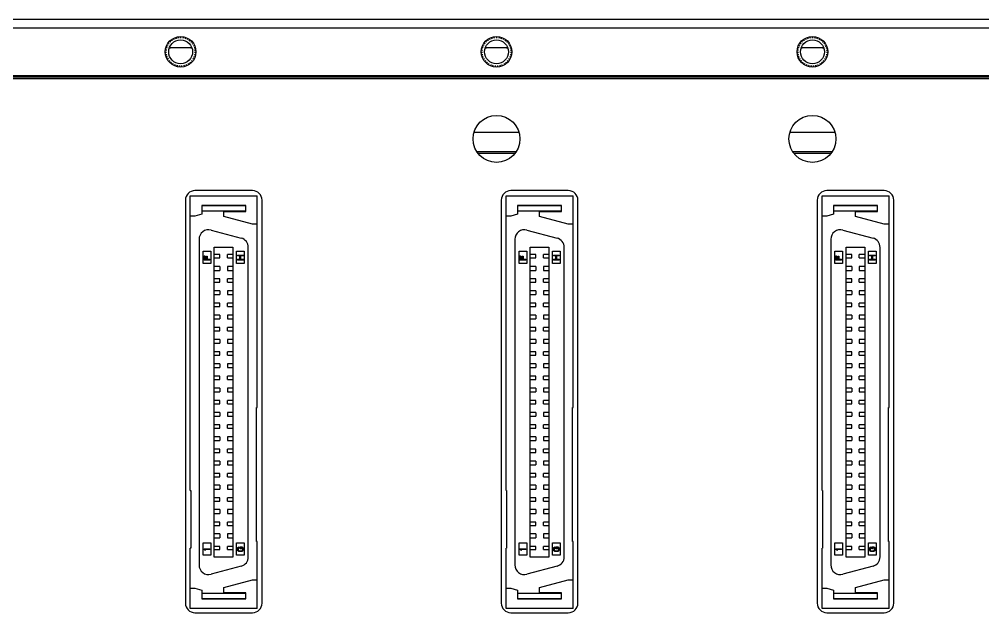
# Model space of a CAD drawing. Header units: inches. Extents: x 3 to 406, y 5 to 135.
# Drawn here: x 104 to 204.7, y 72.7 to 134.7 of the extents above; entities that cross this region are included whole.
import ezdxf

# ---------------------------------------------------------------- set-up
doc = ezdxf.new("R2010")
doc.units = ezdxf.units.IN
doc.header["$LTSCALE"] = 1.21
doc.header["$MEASUREMENT"] = 0
doc.linetypes.add('HIDDEN', pattern=[0.2, 0.1, -0.1])
for name, color, linetype in [('BSE72C_PCB_ADXF_CONTINUOUS_LINE', 7, 'CONTINUOUS'), ('BSEJ72C_4_001_DXF_HIDDEN_LINE', 7, 'CONTINUOUS'), ('BSEJ72C_4_00DXF_CONTINUOUS_LINE', 7, 'CONTINUOUS'), ('TE_1734101_5DXF_CONTINUOUS_LINE', 7, 'CONTINUOUS')]:
    doc.layers.add(name, color=color, linetype=linetype)

msp = doc.modelspace()

# ---------------------------------------------------------------- linework, layer by layer
at = {"layer": 'BSE72C_PCB_ADXF_CONTINUOUS_LINE', "color": 7, "linetype": 'Continuous'}
for p, q in [((151.96, 120.68), (155.83, 120.68)), ((184.96, 120.68), (188.83, 120.68))]:
    msp.add_line(p, q, dxfattribs=at)
at = {"layer": 'BSEJ72C_4_001_DXF_HIDDEN_LINE', "color": 8, "linetype": 'HIDDEN'}
for centre in [(120.9, 131.28), (153.9, 131.28), (186.9, 131.28)]:
    msp.add_circle(centre, 1.5, dxfattribs=at)
at = {"layer": 'BSEJ72C_4_00DXF_CONTINUOUS_LINE', "color": 7, "linetype": 'Continuous'}
for p, q in [((5.9, 134.68), (400.9, 134.68)), ((6.1, 133.78), (400.7, 133.78)), ((122.08, 131.68), (119.72, 131.68)), ((155.08, 131.68), (152.72, 131.68)), ((188.08, 131.68), (185.72, 131.68)), ((5.9, 128.68), (400.9, 128.68)), ((5.9, 128.48), (400.9, 128.48)), ((400.7, 128.78), (6.1, 128.78)), ((151.55, 122.88), (156.24, 122.88)), ((184.55, 122.88), (189.24, 122.88)), ((151.82, 120.88), (155.97, 120.88)), ((184.82, 120.88), (188.97, 120.88)), ((128.4, 116.78), (122.4, 116.78)), ((161.4, 116.78), (155.4, 116.78)), ((194.4, 116.78), (188.4, 116.78)), ((121.4, 115.78), (121.4, 73.68)), ((129.4, 73.68), (129.4, 115.78)), ((154.4, 115.78), (154.4, 73.68)), ((162.4, 73.68), (162.4, 115.78)), ((187.4, 115.78), (187.4, 73.68)), ((195.4, 73.68), (195.4, 115.78)), ((122.4, 72.68), (128.4, 72.68)), ((155.4, 72.68), (161.4, 72.68)), ((188.4, 72.68), (194.4, 72.68))]:
    msp.add_line(p, q, dxfattribs=at)
for centre, radius in [((120.9, 131.28), 1.6), ((153.9, 131.28), 1.6), ((186.9, 131.28), 1.6), ((120.9, 131.28), 1.25), ((153.9, 131.28), 1.25), ((186.9, 131.28), 1.25), ((153.9, 122.18), 2.45), ((186.9, 122.18), 2.45)]:
    msp.add_circle(centre, radius, dxfattribs=at)
for centre, radius, start, end in [((119.89, 130.06), 1.62, 90.0022, 96.4011), ((121.9, 130.06), 1.62, 83.5989, 89.9978), ((152.89, 130.06), 1.62, 90.0022, 96.4011), ((154.9, 130.06), 1.62, 83.5989, 89.9978), ((185.89, 130.06), 1.62, 90.0022, 96.4011), ((187.9, 130.06), 1.62, 83.5989, 89.9978), ((122.4, 115.78), 1, 90, 180), ((128.4, 115.78), 1, 0, 90), ((155.4, 115.78), 1, 90, 180), ((161.4, 115.78), 1, 0, 90), ((188.4, 115.78), 1, 90, 180), ((194.4, 115.78), 1, 0, 90), ((122.4, 73.68), 1, 180, 270), ((128.4, 73.68), 1, 270, 0), ((155.4, 73.68), 1, 180, 270), ((161.4, 73.68), 1, 270, 0), ((188.4, 73.68), 1, 180, 270), ((194.4, 73.68), 1, 270, 0)]:
    msp.add_arc(centre, radius, start, end, dxfattribs=at)
at = {"layer": 'TE_1734101_5DXF_CONTINUOUS_LINE', "color": 7, "linetype": 'Continuous'}
for p, q in [((121.9, 85.44), (121.9, 116.23)), ((121.9, 116.23), (128.9, 116.23)), ((128.9, 94.13), (128.9, 116.23)), ((154.9, 85.44), (154.9, 116.23)), ((154.9, 116.23), (161.9, 116.23)), ((161.9, 94.13), (161.9, 116.23)), ((187.9, 85.44), (187.9, 116.23)), ((187.9, 116.23), (194.9, 116.23)), ((194.9, 94.13), (194.9, 116.23)), ((123.1, 115.23), (123.1, 114.31)), ((127.7, 115.23), (123.1, 115.23)), ((127.7, 115.2), (123.1, 115.2)), ((127.7, 114.58), (127.7, 115.23)), ((156.1, 115.23), (156.1, 114.31)), ((160.7, 115.23), (156.1, 115.23)), ((160.7, 115.2), (156.1, 115.2)), ((160.7, 114.58), (160.7, 115.23)), ((189.1, 115.23), (189.1, 114.31)), ((193.7, 115.23), (189.1, 115.23)), ((193.7, 115.2), (189.1, 115.2)), ((193.7, 114.58), (193.7, 115.23)), ((122.4, 114.12), (121.9, 114.12)), ((123.1, 114.31), (122.4, 114.12)), ((127.7, 114.62), (123.1, 114.62)), ((125.4, 114.06), (125.4, 114.58)), ((125.4, 114.58), (127.7, 114.58)), ((128.4, 113.26), (125.4, 114.06)), ((155.4, 114.12), (154.9, 114.12)), ((156.1, 114.31), (155.4, 114.12)), ((160.7, 114.62), (156.1, 114.62)), ((158.4, 114.06), (158.4, 114.58)), ((158.4, 114.58), (160.7, 114.58)), ((161.4, 113.26), (158.4, 114.06)), ((188.4, 114.12), (187.9, 114.12)), ((189.1, 114.31), (188.4, 114.12)), ((193.7, 114.62), (189.1, 114.62)), ((191.4, 114.06), (191.4, 114.58)), ((191.4, 114.58), (193.7, 114.58)), ((194.4, 113.26), (191.4, 114.06)), ((128.9, 113.26), (128.4, 113.26)), ((161.9, 113.26), (161.4, 113.26)), ((194.9, 113.26), (194.4, 113.26)), ((124.08, 112.66), (127.23, 111.81)), ((157.08, 112.66), (160.23, 111.81)), ((190.08, 112.66), (193.23, 111.81)), ((122.82, 111.69), (122.82, 77.67)), ((124.42, 78.49), (124.42, 110.87)), ((124.42, 110.87), (126.37, 110.87)), ((126.37, 110.87), (126.37, 78.49)), ((127.97, 78.51), (127.97, 110.85)), ((155.82, 111.69), (155.82, 77.67)), ((157.42, 78.49), (157.42, 110.87)), ((157.42, 110.87), (159.37, 110.87)), ((159.37, 110.87), (159.37, 78.49)), ((160.97, 78.51), (160.97, 110.85)), ((188.82, 111.69), (188.82, 77.67)), ((190.42, 78.49), (190.42, 110.87)), ((190.42, 110.87), (192.37, 110.87)), ((192.37, 110.87), (192.37, 78.49)), ((193.97, 78.51), (193.97, 110.85)), ((123.25, 109.18), (123.25, 110.45)), ((123.25, 110.45), (124.05, 110.45)), ((123.35, 109.53), (123.35, 109.98)), ((123.35, 109.98), (123.42, 109.98)), ((123.42, 109.98), (123.42, 109.6)), ((123.59, 109.6), (123.59, 109.93)), ((123.59, 109.93), (123.67, 109.93)), ((123.67, 109.93), (123.67, 109.6)), ((124.05, 110.45), (124.05, 109.18)), ((125.01, 110.09), (124.42, 110.09)), ((124.42, 109.75), (125.01, 109.75)), ((125.01, 109.75), (125.01, 110.09)), ((125.79, 109.75), (125.79, 110.09)), ((126.37, 110.09), (125.79, 110.09)), ((125.79, 109.75), (126.37, 109.75)), ((126.75, 109.18), (126.75, 110.45)), ((126.75, 110.45), (127.55, 110.45)), ((126.85, 109.95), (126.85, 110.03)), ((126.85, 110.03), (127.45, 110.03)), ((127.09, 109.95), (126.85, 109.95)), ((127.09, 109.6), (127.09, 109.95)), ((127.17, 109.95), (127.17, 109.6)), ((127.45, 109.95), (127.17, 109.95)), ((127.45, 110.03), (127.45, 109.95)), ((127.55, 110.45), (127.55, 109.18)), ((156.25, 109.18), (156.25, 110.45)), ((156.25, 110.45), (157.05, 110.45)), ((156.35, 109.53), (156.35, 109.98)), ((156.35, 109.98), (156.42, 109.98)), ((156.42, 109.98), (156.42, 109.6)), ((156.59, 109.6), (156.59, 109.93)), ((156.59, 109.93), (156.67, 109.93)), ((156.67, 109.93), (156.67, 109.6)), ((157.05, 110.45), (157.05, 109.18)), ((158.01, 110.09), (157.42, 110.09)), ((157.42, 109.75), (158.01, 109.75)), ((158.01, 109.75), (158.01, 110.09)), ((158.79, 109.75), (158.79, 110.09)), ((159.37, 110.09), (158.79, 110.09)), ((158.79, 109.75), (159.37, 109.75)), ((159.75, 109.18), (159.75, 110.45)), ((159.75, 110.45), (160.55, 110.45)), ((159.85, 109.95), (159.85, 110.03)), ((159.85, 110.03), (160.45, 110.03)), ((160.09, 109.95), (159.85, 109.95)), ((160.09, 109.6), (160.09, 109.95)), ((160.17, 109.95), (160.17, 109.6)), ((160.45, 109.95), (160.17, 109.95)), ((160.45, 110.03), (160.45, 109.95)), ((160.55, 110.45), (160.55, 109.18)), ((189.25, 109.18), (189.25, 110.45)), ((189.25, 110.45), (190.05, 110.45)), ((189.35, 109.53), (189.35, 109.98)), ((189.35, 109.98), (189.42, 109.98)), ((189.42, 109.98), (189.42, 109.6)), ((189.59, 109.6), (189.59, 109.93)), ((189.59, 109.93), (189.67, 109.93)), ((189.67, 109.93), (189.67, 109.6)), ((190.05, 110.45), (190.05, 109.18)), ((191.01, 110.09), (190.42, 110.09)), ((190.42, 109.75), (191.01, 109.75)), ((191.01, 109.75), (191.01, 110.09)), ((191.79, 109.75), (191.79, 110.09)), ((192.37, 110.09), (191.79, 110.09)), ((191.79, 109.75), (192.37, 109.75)), ((192.75, 109.18), (192.75, 110.45)), ((192.75, 110.45), (193.55, 110.45)), ((192.85, 109.95), (192.85, 110.03)), ((192.85, 110.03), (193.45, 110.03)), ((193.09, 109.95), (192.85, 109.95)), ((193.09, 109.6), (193.09, 109.95)), ((193.17, 109.95), (193.17, 109.6)), ((193.45, 109.95), (193.17, 109.95)), ((193.45, 110.03), (193.45, 109.95)), ((193.55, 110.45), (193.55, 109.18)), ((124.05, 109.18), (123.25, 109.18)), ((123.95, 109.53), (123.35, 109.53)), ((123.42, 109.6), (123.59, 109.6)), ((123.67, 109.6), (123.95, 109.6)), ((123.95, 109.6), (123.95, 109.53)), ((125.01, 108.85), (124.42, 108.85)), ((125.01, 108.85), (125.01, 108.45)), ((125.79, 108.85), (125.79, 108.45)), ((126.37, 108.85), (125.79, 108.85)), ((127.55, 109.18), (126.75, 109.18)), ((126.85, 109.53), (126.85, 109.6)), ((126.85, 109.6), (127.09, 109.6)), ((127.45, 109.53), (126.85, 109.53)), ((127.17, 109.6), (127.45, 109.6)), ((127.45, 109.6), (127.45, 109.53)), ((157.05, 109.18), (156.25, 109.18)), ((156.95, 109.53), (156.35, 109.53)), ((156.42, 109.6), (156.59, 109.6)), ((156.67, 109.6), (156.95, 109.6)), ((156.95, 109.6), (156.95, 109.53)), ((158.01, 108.85), (157.42, 108.85)), ((158.01, 108.85), (158.01, 108.45)), ((158.79, 108.85), (158.79, 108.45)), ((159.37, 108.85), (158.79, 108.85)), ((160.55, 109.18), (159.75, 109.18)), ((159.85, 109.53), (159.85, 109.6)), ((159.85, 109.6), (160.09, 109.6)), ((160.45, 109.53), (159.85, 109.53)), ((160.17, 109.6), (160.45, 109.6)), ((160.45, 109.6), (160.45, 109.53)), ((190.05, 109.18), (189.25, 109.18)), ((189.95, 109.53), (189.35, 109.53)), ((189.42, 109.6), (189.59, 109.6)), ((189.67, 109.6), (189.95, 109.6)), ((189.95, 109.6), (189.95, 109.53)), ((191.01, 108.85), (190.42, 108.85)), ((191.01, 108.85), (191.01, 108.45)), ((191.79, 108.85), (191.79, 108.45)), ((192.37, 108.85), (191.79, 108.85)), ((193.55, 109.18), (192.75, 109.18)), ((192.85, 109.53), (192.85, 109.6)), ((192.85, 109.6), (193.09, 109.6)), ((193.45, 109.53), (192.85, 109.53)), ((193.17, 109.6), (193.45, 109.6)), ((193.45, 109.6), (193.45, 109.53)), ((124.42, 108.45), (125.01, 108.45)), ((125.79, 108.45), (126.37, 108.45)), ((157.42, 108.45), (158.01, 108.45)), ((158.79, 108.45), (159.37, 108.45)), ((190.42, 108.45), (191.01, 108.45)), ((191.79, 108.45), (192.37, 108.45)), ((125.01, 107.55), (124.42, 107.55)), ((124.42, 107.21), (125.01, 107.21)), ((125.01, 107.21), (125.01, 107.55)), ((125.79, 107.21), (125.79, 107.55)), ((126.37, 107.55), (125.79, 107.55)), ((125.79, 107.21), (126.37, 107.21)), ((158.01, 107.55), (157.42, 107.55)), ((157.42, 107.21), (158.01, 107.21)), ((158.01, 107.21), (158.01, 107.55)), ((158.79, 107.21), (158.79, 107.55)), ((159.37, 107.55), (158.79, 107.55)), ((158.79, 107.21), (159.37, 107.21)), ((191.01, 107.55), (190.42, 107.55)), ((190.42, 107.21), (191.01, 107.21)), ((191.01, 107.21), (191.01, 107.55)), ((191.79, 107.21), (191.79, 107.55)), ((192.37, 107.55), (191.79, 107.55)), ((191.79, 107.21), (192.37, 107.21)), ((125.01, 106.31), (124.42, 106.31)), ((124.42, 105.91), (125.01, 105.91)), ((125.01, 106.31), (125.01, 105.91)), ((125.79, 106.31), (125.79, 105.91)), ((126.37, 106.31), (125.79, 106.31)), ((125.79, 105.91), (126.37, 105.91)), ((158.01, 106.31), (157.42, 106.31)), ((157.42, 105.91), (158.01, 105.91)), ((158.01, 106.31), (158.01, 105.91)), ((158.79, 106.31), (158.79, 105.91)), ((159.37, 106.31), (158.79, 106.31)), ((158.79, 105.91), (159.37, 105.91)), ((191.01, 106.31), (190.42, 106.31)), ((190.42, 105.91), (191.01, 105.91)), ((191.01, 106.31), (191.01, 105.91)), ((191.79, 106.31), (191.79, 105.91)), ((192.37, 106.31), (191.79, 106.31)), ((191.79, 105.91), (192.37, 105.91)), ((125.01, 105.01), (124.42, 105.01)), ((125.01, 104.67), (125.01, 105.01)), ((125.79, 104.67), (125.79, 105.01)), ((126.37, 105.01), (125.79, 105.01)), ((158.01, 105.01), (157.42, 105.01)), ((158.01, 104.67), (158.01, 105.01)), ((158.79, 104.67), (158.79, 105.01)), ((159.37, 105.01), (158.79, 105.01)), ((191.01, 105.01), (190.42, 105.01)), ((191.01, 104.67), (191.01, 105.01)), ((191.79, 104.67), (191.79, 105.01)), ((192.37, 105.01), (191.79, 105.01)), ((124.42, 104.67), (125.01, 104.67)), ((125.01, 103.77), (124.42, 103.77)), ((125.01, 103.77), (125.01, 103.37)), ((125.79, 104.67), (126.37, 104.67)), ((125.79, 103.77), (125.79, 103.37)), ((126.37, 103.77), (125.79, 103.77)), ((157.42, 104.67), (158.01, 104.67)), ((158.01, 103.77), (157.42, 103.77)), ((158.01, 103.77), (158.01, 103.37)), ((158.79, 104.67), (159.37, 104.67)), ((158.79, 103.77), (158.79, 103.37)), ((159.37, 103.77), (158.79, 103.77)), ((190.42, 104.67), (191.01, 104.67)), ((191.01, 103.77), (190.42, 103.77)), ((191.01, 103.77), (191.01, 103.37)), ((191.79, 104.67), (192.37, 104.67)), ((191.79, 103.77), (191.79, 103.37)), ((192.37, 103.77), (191.79, 103.77)), ((124.42, 103.37), (125.01, 103.37)), ((125.79, 103.37), (126.37, 103.37)), ((157.42, 103.37), (158.01, 103.37)), ((158.79, 103.37), (159.37, 103.37)), ((190.42, 103.37), (191.01, 103.37)), ((191.79, 103.37), (192.37, 103.37)), ((125.01, 102.47), (124.42, 102.47)), ((124.42, 102.13), (125.01, 102.13)), ((125.01, 102.13), (125.01, 102.47)), ((125.79, 102.13), (125.79, 102.47)), ((126.37, 102.47), (125.79, 102.47)), ((125.79, 102.13), (126.37, 102.13)), ((158.01, 102.47), (157.42, 102.47)), ((157.42, 102.13), (158.01, 102.13)), ((158.01, 102.13), (158.01, 102.47)), ((158.79, 102.13), (158.79, 102.47)), ((159.37, 102.47), (158.79, 102.47)), ((158.79, 102.13), (159.37, 102.13)), ((191.01, 102.47), (190.42, 102.47)), ((190.42, 102.13), (191.01, 102.13)), ((191.01, 102.13), (191.01, 102.47)), ((191.79, 102.13), (191.79, 102.47)), ((192.37, 102.47), (191.79, 102.47)), ((191.79, 102.13), (192.37, 102.13)), ((125.01, 101.23), (124.42, 101.23)), ((124.42, 100.83), (125.01, 100.83)), ((125.01, 101.23), (125.01, 100.83)), ((125.79, 101.23), (125.79, 100.83)), ((126.37, 101.23), (125.79, 101.23)), ((125.79, 100.83), (126.37, 100.83)), ((158.01, 101.23), (157.42, 101.23)), ((157.42, 100.83), (158.01, 100.83)), ((158.01, 101.23), (158.01, 100.83)), ((158.79, 101.23), (158.79, 100.83)), ((159.37, 101.23), (158.79, 101.23)), ((158.79, 100.83), (159.37, 100.83)), ((191.01, 101.23), (190.42, 101.23)), ((190.42, 100.83), (191.01, 100.83)), ((191.01, 101.23), (191.01, 100.83)), ((191.79, 101.23), (191.79, 100.83)), ((192.37, 101.23), (191.79, 101.23)), ((191.79, 100.83), (192.37, 100.83)), ((125.01, 99.93), (124.42, 99.93)), ((125.01, 99.59), (125.01, 99.93)), ((125.79, 99.59), (125.79, 99.93)), ((126.37, 99.93), (125.79, 99.93)), ((158.01, 99.93), (157.42, 99.93)), ((158.01, 99.59), (158.01, 99.93)), ((158.79, 99.59), (158.79, 99.93)), ((159.37, 99.93), (158.79, 99.93)), ((191.01, 99.93), (190.42, 99.93)), ((191.01, 99.59), (191.01, 99.93)), ((191.79, 99.59), (191.79, 99.93)), ((192.37, 99.93), (191.79, 99.93)), ((124.42, 99.59), (125.01, 99.59)), ((125.01, 98.69), (124.42, 98.69)), ((125.01, 98.69), (125.01, 98.29)), ((125.79, 99.59), (126.37, 99.59)), ((125.79, 98.69), (125.79, 98.29)), ((126.37, 98.69), (125.79, 98.69)), ((157.42, 99.59), (158.01, 99.59)), ((158.01, 98.69), (157.42, 98.69)), ((158.01, 98.69), (158.01, 98.29)), ((158.79, 99.59), (159.37, 99.59)), ((158.79, 98.69), (158.79, 98.29)), ((159.37, 98.69), (158.79, 98.69)), ((190.42, 99.59), (191.01, 99.59)), ((191.01, 98.69), (190.42, 98.69)), ((191.01, 98.69), (191.01, 98.29)), ((191.79, 99.59), (192.37, 99.59)), ((191.79, 98.69), (191.79, 98.29)), ((192.37, 98.69), (191.79, 98.69)), ((124.42, 98.29), (125.01, 98.29)), ((125.79, 98.29), (126.37, 98.29)), ((157.42, 98.29), (158.01, 98.29)), ((158.79, 98.29), (159.37, 98.29)), ((190.42, 98.29), (191.01, 98.29)), ((191.79, 98.29), (192.37, 98.29)), ((125.01, 97.39), (124.42, 97.39)), ((124.42, 97.05), (125.01, 97.05)), ((125.01, 97.05), (125.01, 97.39)), ((125.79, 97.05), (125.79, 97.39)), ((126.37, 97.39), (125.79, 97.39)), ((125.79, 97.05), (126.37, 97.05)), ((158.01, 97.39), (157.42, 97.39)), ((157.42, 97.05), (158.01, 97.05)), ((158.01, 97.05), (158.01, 97.39)), ((158.79, 97.05), (158.79, 97.39)), ((159.37, 97.39), (158.79, 97.39)), ((158.79, 97.05), (159.37, 97.05)), ((191.01, 97.39), (190.42, 97.39)), ((190.42, 97.05), (191.01, 97.05)), ((191.01, 97.05), (191.01, 97.39)), ((191.79, 97.05), (191.79, 97.39)), ((192.37, 97.39), (191.79, 97.39)), ((191.79, 97.05), (192.37, 97.05)), ((125.01, 96.15), (124.42, 96.15)), ((124.42, 95.75), (125.01, 95.75)), ((125.01, 96.15), (125.01, 95.75)), ((125.79, 96.15), (125.79, 95.75)), ((126.37, 96.15), (125.79, 96.15)), ((125.79, 95.75), (126.37, 95.75)), ((158.01, 96.15), (157.42, 96.15)), ((157.42, 95.75), (158.01, 95.75)), ((158.01, 96.15), (158.01, 95.75)), ((158.79, 96.15), (158.79, 95.75)), ((159.37, 96.15), (158.79, 96.15)), ((158.79, 95.75), (159.37, 95.75)), ((191.01, 96.15), (190.42, 96.15)), ((190.42, 95.75), (191.01, 95.75)), ((191.01, 96.15), (191.01, 95.75)), ((191.79, 96.15), (191.79, 95.75)), ((192.37, 96.15), (191.79, 96.15)), ((191.79, 95.75), (192.37, 95.75)), ((125.01, 94.85), (124.42, 94.85)), ((125.01, 94.51), (125.01, 94.85)), ((125.79, 94.51), (125.79, 94.85)), ((126.37, 94.85), (125.79, 94.85)), ((158.01, 94.85), (157.42, 94.85)), ((158.01, 94.51), (158.01, 94.85)), ((158.79, 94.51), (158.79, 94.85)), ((159.37, 94.85), (158.79, 94.85)), ((191.01, 94.85), (190.42, 94.85)), ((191.01, 94.51), (191.01, 94.85)), ((191.79, 94.51), (191.79, 94.85)), ((192.37, 94.85), (191.79, 94.85)), ((124.42, 94.51), (125.01, 94.51)), ((125.01, 93.61), (124.42, 93.61)), ((125.01, 93.61), (125.01, 93.21)), ((125.79, 94.51), (126.37, 94.51)), ((125.79, 93.61), (125.79, 93.21)), ((126.37, 93.61), (125.79, 93.61)), ((128.84, 80.13), (128.84, 94.13)), ((128.84, 94.13), (128.9, 94.13)), ((157.42, 94.51), (158.01, 94.51)), ((158.01, 93.61), (157.42, 93.61)), ((158.01, 93.61), (158.01, 93.21)), ((158.79, 94.51), (159.37, 94.51)), ((158.79, 93.61), (158.79, 93.21)), ((159.37, 93.61), (158.79, 93.61)), ((161.84, 80.13), (161.84, 94.13)), ((161.84, 94.13), (161.9, 94.13)), ((190.42, 94.51), (191.01, 94.51)), ((191.01, 93.61), (190.42, 93.61)), ((191.01, 93.61), (191.01, 93.21)), ((191.79, 94.51), (192.37, 94.51)), ((191.79, 93.61), (191.79, 93.21)), ((192.37, 93.61), (191.79, 93.61)), ((194.84, 80.13), (194.84, 94.13)), ((194.84, 94.13), (194.9, 94.13)), ((124.42, 93.21), (125.01, 93.21)), ((125.79, 93.21), (126.37, 93.21)), ((157.42, 93.21), (158.01, 93.21)), ((158.79, 93.21), (159.37, 93.21)), ((190.42, 93.21), (191.01, 93.21)), ((191.79, 93.21), (192.37, 93.21)), ((125.01, 92.31), (124.42, 92.31)), ((124.42, 91.97), (125.01, 91.97)), ((125.01, 91.97), (125.01, 92.31)), ((125.79, 91.97), (125.79, 92.31)), ((126.37, 92.31), (125.79, 92.31)), ((125.79, 91.97), (126.37, 91.97)), ((158.01, 92.31), (157.42, 92.31)), ((157.42, 91.97), (158.01, 91.97)), ((158.01, 91.97), (158.01, 92.31)), ((158.79, 91.97), (158.79, 92.31)), ((159.37, 92.31), (158.79, 92.31)), ((158.79, 91.97), (159.37, 91.97)), ((191.01, 92.31), (190.42, 92.31)), ((190.42, 91.97), (191.01, 91.97)), ((191.01, 91.97), (191.01, 92.31)), ((191.79, 91.97), (191.79, 92.31)), ((192.37, 92.31), (191.79, 92.31)), ((191.79, 91.97), (192.37, 91.97)), ((125.01, 91.07), (124.42, 91.07)), ((124.42, 90.67), (125.01, 90.67)), ((125.01, 91.07), (125.01, 90.67)), ((125.79, 91.07), (125.79, 90.67)), ((126.37, 91.07), (125.79, 91.07)), ((125.79, 90.67), (126.37, 90.67)), ((158.01, 91.07), (157.42, 91.07)), ((157.42, 90.67), (158.01, 90.67)), ((158.01, 91.07), (158.01, 90.67)), ((158.79, 91.07), (158.79, 90.67)), ((159.37, 91.07), (158.79, 91.07)), ((158.79, 90.67), (159.37, 90.67)), ((191.01, 91.07), (190.42, 91.07)), ((190.42, 90.67), (191.01, 90.67)), ((191.01, 91.07), (191.01, 90.67)), ((191.79, 91.07), (191.79, 90.67)), ((192.37, 91.07), (191.79, 91.07)), ((191.79, 90.67), (192.37, 90.67)), ((125.01, 89.77), (124.42, 89.77)), ((125.01, 89.43), (125.01, 89.77)), ((125.79, 89.43), (125.79, 89.77)), ((126.37, 89.77), (125.79, 89.77)), ((158.01, 89.77), (157.42, 89.77)), ((158.01, 89.43), (158.01, 89.77)), ((158.79, 89.43), (158.79, 89.77)), ((159.37, 89.77), (158.79, 89.77)), ((191.01, 89.77), (190.42, 89.77)), ((191.01, 89.43), (191.01, 89.77)), ((191.79, 89.43), (191.79, 89.77)), ((192.37, 89.77), (191.79, 89.77)), ((124.42, 89.43), (125.01, 89.43)), ((125.79, 89.43), (126.37, 89.43)), ((157.42, 89.43), (158.01, 89.43)), ((158.79, 89.43), (159.37, 89.43)), ((190.42, 89.43), (191.01, 89.43)), ((191.79, 89.43), (192.37, 89.43)), ((125.01, 88.53), (124.42, 88.53)), ((124.42, 88.13), (125.01, 88.13)), ((125.01, 88.53), (125.01, 88.13)), ((125.79, 88.53), (125.79, 88.13)), ((126.37, 88.53), (125.79, 88.53)), ((125.79, 88.13), (126.37, 88.13)), ((158.01, 88.53), (157.42, 88.53)), ((157.42, 88.13), (158.01, 88.13)), ((158.01, 88.53), (158.01, 88.13)), ((158.79, 88.53), (158.79, 88.13)), ((159.37, 88.53), (158.79, 88.53)), ((158.79, 88.13), (159.37, 88.13)), ((191.01, 88.53), (190.42, 88.53)), ((190.42, 88.13), (191.01, 88.13)), ((191.01, 88.53), (191.01, 88.13)), ((191.79, 88.53), (191.79, 88.13)), ((192.37, 88.53), (191.79, 88.53)), ((191.79, 88.13), (192.37, 88.13)), ((125.01, 87.23), (124.42, 87.23)), ((124.42, 86.89), (125.01, 86.89)), ((125.01, 86.89), (125.01, 87.23)), ((125.79, 86.89), (125.79, 87.23)), ((126.37, 87.23), (125.79, 87.23)), ((125.79, 86.89), (126.37, 86.89)), ((158.01, 87.23), (157.42, 87.23)), ((157.42, 86.89), (158.01, 86.89)), ((158.01, 86.89), (158.01, 87.23)), ((158.79, 86.89), (158.79, 87.23)), ((159.37, 87.23), (158.79, 87.23)), ((158.79, 86.89), (159.37, 86.89)), ((191.01, 87.23), (190.42, 87.23)), ((190.42, 86.89), (191.01, 86.89)), ((191.01, 86.89), (191.01, 87.23)), ((191.79, 86.89), (191.79, 87.23)), ((192.37, 87.23), (191.79, 87.23)), ((191.79, 86.89), (192.37, 86.89)), ((125.01, 85.99), (124.42, 85.99)), ((124.42, 85.59), (125.01, 85.59)), ((125.01, 85.99), (125.01, 85.59)), ((125.79, 85.99), (125.79, 85.59)), ((126.37, 85.99), (125.79, 85.99)), ((125.79, 85.59), (126.37, 85.59)), ((158.01, 85.99), (157.42, 85.99)), ((157.42, 85.59), (158.01, 85.59)), ((158.01, 85.99), (158.01, 85.59)), ((158.79, 85.99), (158.79, 85.59)), ((159.37, 85.99), (158.79, 85.99)), ((158.79, 85.59), (159.37, 85.59)), ((191.01, 85.99), (190.42, 85.99)), ((190.42, 85.59), (191.01, 85.59)), ((191.01, 85.99), (191.01, 85.59)), ((191.79, 85.99), (191.79, 85.59)), ((192.37, 85.99), (191.79, 85.99)), ((191.79, 85.59), (192.37, 85.59)), ((121.9, 85.44), (121.95, 85.44)), ((121.95, 85.44), (121.95, 79.44)), ((125.01, 84.69), (124.42, 84.69)), ((125.01, 84.35), (125.01, 84.69)), ((125.79, 84.35), (125.79, 84.69)), ((126.37, 84.69), (125.79, 84.69)), ((154.9, 85.44), (154.95, 85.44)), ((154.95, 85.44), (154.95, 79.44)), ((158.01, 84.69), (157.42, 84.69)), ((158.01, 84.35), (158.01, 84.69)), ((158.79, 84.35), (158.79, 84.69)), ((159.37, 84.69), (158.79, 84.69)), ((187.9, 85.44), (187.95, 85.44)), ((187.95, 85.44), (187.95, 79.44)), ((191.01, 84.69), (190.42, 84.69)), ((191.01, 84.35), (191.01, 84.69)), ((191.79, 84.35), (191.79, 84.69)), ((192.37, 84.69), (191.79, 84.69)), ((124.42, 84.35), (125.01, 84.35)), ((125.79, 84.35), (126.37, 84.35)), ((157.42, 84.35), (158.01, 84.35)), ((158.79, 84.35), (159.37, 84.35)), ((190.42, 84.35), (191.01, 84.35)), ((191.79, 84.35), (192.37, 84.35)), ((125.01, 83.45), (124.42, 83.45)), ((124.42, 83.05), (125.01, 83.05)), ((125.01, 83.45), (125.01, 83.05)), ((125.79, 83.45), (125.79, 83.05)), ((126.37, 83.45), (125.79, 83.45)), ((125.79, 83.05), (126.37, 83.05)), ((158.01, 83.45), (157.42, 83.45)), ((157.42, 83.05), (158.01, 83.05)), ((158.01, 83.45), (158.01, 83.05)), ((158.79, 83.45), (158.79, 83.05)), ((159.37, 83.45), (158.79, 83.45)), ((158.79, 83.05), (159.37, 83.05)), ((191.01, 83.45), (190.42, 83.45)), ((190.42, 83.05), (191.01, 83.05)), ((191.01, 83.45), (191.01, 83.05)), ((191.79, 83.45), (191.79, 83.05)), ((192.37, 83.45), (191.79, 83.45)), ((191.79, 83.05), (192.37, 83.05)), ((125.01, 82.15), (124.42, 82.15)), ((124.42, 81.81), (125.01, 81.81)), ((125.01, 81.81), (125.01, 82.15)), ((125.79, 81.81), (125.79, 82.15)), ((126.37, 82.15), (125.79, 82.15)), ((125.79, 81.81), (126.37, 81.81)), ((158.01, 82.15), (157.42, 82.15)), ((157.42, 81.81), (158.01, 81.81)), ((158.01, 81.81), (158.01, 82.15)), ((158.79, 81.81), (158.79, 82.15)), ((159.37, 82.15), (158.79, 82.15)), ((158.79, 81.81), (159.37, 81.81)), ((191.01, 82.15), (190.42, 82.15)), ((190.42, 81.81), (191.01, 81.81)), ((191.01, 81.81), (191.01, 82.15)), ((191.79, 81.81), (191.79, 82.15)), ((192.37, 82.15), (191.79, 82.15)), ((191.79, 81.81), (192.37, 81.81)), ((125.01, 80.91), (124.42, 80.91)), ((125.01, 80.91), (125.01, 80.51)), ((125.79, 80.91), (125.79, 80.51)), ((126.37, 80.91), (125.79, 80.91)), ((158.01, 80.91), (157.42, 80.91)), ((158.01, 80.91), (158.01, 80.51)), ((158.79, 80.91), (158.79, 80.51)), ((159.37, 80.91), (158.79, 80.91)), ((191.01, 80.91), (190.42, 80.91)), ((191.01, 80.91), (191.01, 80.51)), ((191.79, 80.91), (191.79, 80.51)), ((192.37, 80.91), (191.79, 80.91)), ((123.25, 78.71), (123.25, 79.98)), ((123.25, 79.98), (124.05, 79.98)), ((124.05, 79.98), (124.05, 78.71)), ((124.42, 80.51), (125.01, 80.51)), ((125.01, 79.61), (124.42, 79.61)), ((125.01, 79.27), (125.01, 79.61)), ((125.79, 80.51), (126.37, 80.51)), ((125.79, 79.27), (125.79, 79.61)), ((126.37, 79.61), (125.79, 79.61)), ((126.75, 78.71), (126.75, 79.98)), ((126.75, 79.98), (127.55, 79.98)), ((126.88, 79.48), (126.94, 79.53)), ((126.94, 79.53), (127, 79.55)), ((127, 79.55), (127, 79.47)), ((127.11, 79.36), (127.11, 79.55)), ((127.11, 79.55), (127.31, 79.55)), ((127.31, 79.55), (127.36, 79.53)), ((127.36, 79.53), (127.41, 79.48)), ((127.55, 79.98), (127.55, 78.71)), ((128.9, 80.13), (128.84, 80.13)), ((128.9, 73.13), (128.9, 80.13)), ((156.25, 78.71), (156.25, 79.98)), ((156.25, 79.98), (157.05, 79.98)), ((157.05, 79.98), (157.05, 78.71)), ((157.42, 80.51), (158.01, 80.51)), ((158.01, 79.61), (157.42, 79.61)), ((158.01, 79.27), (158.01, 79.61)), ((158.79, 80.51), (159.37, 80.51)), ((158.79, 79.27), (158.79, 79.61)), ((159.37, 79.61), (158.79, 79.61)), ((159.75, 78.71), (159.75, 79.98)), ((159.75, 79.98), (160.55, 79.98)), ((159.88, 79.48), (159.94, 79.53)), ((159.94, 79.53), (160, 79.55)), ((160, 79.55), (160, 79.47)), ((160.11, 79.36), (160.11, 79.55)), ((160.11, 79.55), (160.31, 79.55)), ((160.31, 79.55), (160.36, 79.53)), ((160.36, 79.53), (160.41, 79.48)), ((160.55, 79.98), (160.55, 78.71)), ((161.9, 80.13), (161.84, 80.13)), ((161.9, 73.13), (161.9, 80.13)), ((189.25, 78.71), (189.25, 79.98)), ((189.25, 79.98), (190.05, 79.98)), ((190.05, 79.98), (190.05, 78.71)), ((190.42, 80.51), (191.01, 80.51)), ((191.01, 79.61), (190.42, 79.61)), ((191.01, 79.27), (191.01, 79.61)), ((191.79, 80.51), (192.37, 80.51)), ((191.79, 79.27), (191.79, 79.61)), ((192.37, 79.61), (191.79, 79.61)), ((192.75, 78.71), (192.75, 79.98)), ((192.75, 79.98), (193.55, 79.98)), ((192.88, 79.48), (192.94, 79.53)), ((192.94, 79.53), (193, 79.55)), ((193, 79.55), (193, 79.47)), ((193.11, 79.36), (193.11, 79.55)), ((193.11, 79.55), (193.31, 79.55)), ((193.31, 79.55), (193.36, 79.53)), ((193.36, 79.53), (193.41, 79.48)), ((193.55, 79.98), (193.55, 78.71)), ((194.9, 80.13), (194.84, 80.13)), ((194.9, 73.13), (194.9, 80.13)), ((121.9, 73.13), (121.9, 79.44)), ((121.95, 79.44), (121.9, 79.44)), ((124.05, 78.71), (123.25, 78.71)), ((123.35, 79.28), (123.35, 79.36)), ((123.35, 79.36), (123.95, 79.36)), ((123.44, 79.21), (123.35, 79.28)), ((123.54, 79.21), (123.44, 79.21)), ((123.45, 79.28), (123.54, 79.21)), ((123.95, 79.28), (123.45, 79.28)), ((123.95, 79.36), (123.95, 79.28)), ((124.42, 79.27), (125.01, 79.27)), ((125.79, 79.27), (126.37, 79.27)), ((127.55, 78.71), (126.75, 78.71)), ((126.85, 79.37), (126.86, 79.43)), ((126.85, 79.26), (126.85, 79.37)), ((126.86, 79.2), (126.85, 79.26)), ((126.86, 79.43), (126.88, 79.48)), ((126.88, 79.15), (126.86, 79.2)), ((126.94, 79.1), (126.88, 79.15)), ((126.94, 79.42), (126.92, 79.37)), ((126.92, 79.37), (126.92, 79.26)), ((126.92, 79.26), (126.94, 79.21)), ((126.96, 79.46), (126.94, 79.42)), ((126.94, 79.21), (126.96, 79.17)), ((126.99, 79.07), (126.94, 79.1)), ((127, 79.47), (126.96, 79.46)), ((126.96, 79.17), (127, 79.15)), ((127.05, 79.06), (126.99, 79.07)), ((127, 79.15), (127.05, 79.13)), ((127.05, 79.13), (127.24, 79.13)), ((127.24, 79.06), (127.05, 79.06)), ((127.19, 79.36), (127.11, 79.36)), ((127.19, 79.47), (127.19, 79.36)), ((127.29, 79.47), (127.19, 79.47)), ((127.24, 79.13), (127.29, 79.15)), ((127.31, 79.07), (127.24, 79.06)), ((127.33, 79.46), (127.29, 79.47)), ((127.29, 79.15), (127.33, 79.17)), ((127.36, 79.1), (127.31, 79.07)), ((127.36, 79.42), (127.33, 79.46)), ((127.33, 79.17), (127.36, 79.21)), ((127.37, 79.37), (127.36, 79.42)), ((127.36, 79.21), (127.37, 79.26)), ((127.41, 79.15), (127.36, 79.1)), ((127.37, 79.26), (127.37, 79.37)), ((127.41, 79.48), (127.43, 79.43)), ((127.43, 79.2), (127.41, 79.15)), ((127.43, 79.43), (127.45, 79.37)), ((127.45, 79.26), (127.43, 79.2)), ((127.45, 79.37), (127.45, 79.26)), ((154.9, 73.13), (154.9, 79.44)), ((154.95, 79.44), (154.9, 79.44)), ((157.05, 78.71), (156.25, 78.71)), ((156.35, 79.28), (156.35, 79.36)), ((156.35, 79.36), (156.95, 79.36)), ((156.44, 79.21), (156.35, 79.28)), ((156.54, 79.21), (156.44, 79.21)), ((156.45, 79.28), (156.54, 79.21)), ((156.95, 79.28), (156.45, 79.28)), ((156.95, 79.36), (156.95, 79.28)), ((157.42, 79.27), (158.01, 79.27)), ((158.79, 79.27), (159.37, 79.27)), ((160.55, 78.71), (159.75, 78.71)), ((159.85, 79.37), (159.86, 79.43)), ((159.85, 79.26), (159.85, 79.37)), ((159.86, 79.2), (159.85, 79.26)), ((159.86, 79.43), (159.88, 79.48)), ((159.88, 79.15), (159.86, 79.2)), ((159.94, 79.1), (159.88, 79.15)), ((159.94, 79.42), (159.92, 79.37)), ((159.92, 79.37), (159.92, 79.26)), ((159.92, 79.26), (159.94, 79.21)), ((159.96, 79.46), (159.94, 79.42)), ((159.94, 79.21), (159.96, 79.17)), ((159.99, 79.07), (159.94, 79.1)), ((160, 79.47), (159.96, 79.46)), ((159.96, 79.17), (160, 79.15)), ((160.05, 79.06), (159.99, 79.07)), ((160, 79.15), (160.05, 79.13)), ((160.05, 79.13), (160.24, 79.13)), ((160.24, 79.06), (160.05, 79.06)), ((160.19, 79.36), (160.11, 79.36)), ((160.19, 79.47), (160.19, 79.36)), ((160.29, 79.47), (160.19, 79.47)), ((160.24, 79.13), (160.29, 79.15)), ((160.31, 79.07), (160.24, 79.06)), ((160.33, 79.46), (160.29, 79.47)), ((160.29, 79.15), (160.33, 79.17)), ((160.36, 79.1), (160.31, 79.07)), ((160.36, 79.42), (160.33, 79.46)), ((160.33, 79.17), (160.36, 79.21)), ((160.37, 79.37), (160.36, 79.42)), ((160.36, 79.21), (160.37, 79.26)), ((160.41, 79.15), (160.36, 79.1)), ((160.37, 79.26), (160.37, 79.37)), ((160.41, 79.48), (160.43, 79.43)), ((160.43, 79.2), (160.41, 79.15)), ((160.43, 79.43), (160.45, 79.37)), ((160.45, 79.26), (160.43, 79.2)), ((160.45, 79.37), (160.45, 79.26)), ((187.9, 73.13), (187.9, 79.44)), ((187.95, 79.44), (187.9, 79.44)), ((190.05, 78.71), (189.25, 78.71)), ((189.35, 79.28), (189.35, 79.36)), ((189.35, 79.36), (189.95, 79.36)), ((189.44, 79.21), (189.35, 79.28)), ((189.54, 79.21), (189.44, 79.21)), ((189.45, 79.28), (189.54, 79.21)), ((189.95, 79.28), (189.45, 79.28)), ((189.95, 79.36), (189.95, 79.28)), ((190.42, 79.27), (191.01, 79.27)), ((191.79, 79.27), (192.37, 79.27)), ((193.55, 78.71), (192.75, 78.71)), ((192.85, 79.37), (192.86, 79.43)), ((192.85, 79.26), (192.85, 79.37)), ((192.86, 79.2), (192.85, 79.26)), ((192.86, 79.43), (192.88, 79.48)), ((192.88, 79.15), (192.86, 79.2)), ((192.94, 79.1), (192.88, 79.15)), ((192.94, 79.42), (192.92, 79.37)), ((192.92, 79.37), (192.92, 79.26)), ((192.92, 79.26), (192.94, 79.21)), ((192.96, 79.46), (192.94, 79.42)), ((192.94, 79.21), (192.96, 79.17)), ((192.99, 79.07), (192.94, 79.1)), ((193, 79.47), (192.96, 79.46)), ((192.96, 79.17), (193, 79.15)), ((193.05, 79.06), (192.99, 79.07)), ((193, 79.15), (193.05, 79.13)), ((193.05, 79.13), (193.24, 79.13)), ((193.24, 79.06), (193.05, 79.06)), ((193.19, 79.36), (193.11, 79.36)), ((193.19, 79.47), (193.19, 79.36)), ((193.29, 79.47), (193.19, 79.47)), ((193.24, 79.13), (193.29, 79.15)), ((193.31, 79.07), (193.24, 79.06)), ((193.33, 79.46), (193.29, 79.47)), ((193.29, 79.15), (193.33, 79.17)), ((193.36, 79.1), (193.31, 79.07)), ((193.36, 79.42), (193.33, 79.46)), ((193.33, 79.17), (193.36, 79.21)), ((193.37, 79.37), (193.36, 79.42)), ((193.36, 79.21), (193.37, 79.26)), ((193.41, 79.15), (193.36, 79.1)), ((193.37, 79.26), (193.37, 79.37)), ((193.41, 79.48), (193.43, 79.43)), ((193.43, 79.2), (193.41, 79.15)), ((193.43, 79.43), (193.45, 79.37)), ((193.45, 79.26), (193.43, 79.2)), ((193.45, 79.37), (193.45, 79.26)), ((127.23, 77.55), (124.08, 76.7)), ((126.37, 78.49), (124.42, 78.49)), ((160.23, 77.55), (157.08, 76.7)), ((159.37, 78.49), (157.42, 78.49)), ((193.23, 77.55), (190.08, 76.7)), ((192.37, 78.49), (190.42, 78.49)), ((125.4, 75.3), (128.4, 76.1)), ((128.4, 76.1), (128.9, 76.1)), ((158.4, 75.3), (161.4, 76.1)), ((161.4, 76.1), (161.9, 76.1)), ((191.4, 75.3), (194.4, 76.1)), ((194.4, 76.1), (194.9, 76.1)), ((121.9, 75.24), (122.4, 75.24)), ((122.4, 75.24), (123.1, 75.05)), ((123.1, 75.05), (123.1, 74.12)), ((123.1, 74.74), (127.7, 74.74)), ((125.4, 74.77), (125.4, 75.3)), ((127.7, 74.77), (125.4, 74.77)), ((127.7, 74.12), (127.7, 74.77)), ((154.9, 75.24), (155.4, 75.24)), ((155.4, 75.24), (156.1, 75.05)), ((156.1, 75.05), (156.1, 74.12)), ((156.1, 74.74), (160.7, 74.74)), ((158.4, 74.77), (158.4, 75.3)), ((160.7, 74.77), (158.4, 74.77)), ((160.7, 74.12), (160.7, 74.77)), ((187.9, 75.24), (188.4, 75.24)), ((188.4, 75.24), (189.1, 75.05)), ((189.1, 75.05), (189.1, 74.12)), ((189.1, 74.74), (193.7, 74.74)), ((191.4, 74.77), (191.4, 75.3)), ((193.7, 74.77), (191.4, 74.77)), ((193.7, 74.12), (193.7, 74.77)), ((123.1, 74.16), (127.7, 74.16)), ((123.1, 74.12), (127.7, 74.12)), ((156.1, 74.16), (160.7, 74.16)), ((156.1, 74.12), (160.7, 74.12)), ((189.1, 74.16), (193.7, 74.16)), ((189.1, 74.12), (193.7, 74.12)), ((128.9, 73.13), (121.9, 73.13)), ((161.9, 73.13), (154.9, 73.13)), ((194.9, 73.13), (187.9, 73.13))]:
    msp.add_line(p, q, dxfattribs=at)
for centre, start, end in [((123.82, 111.69), 75, 180), ((126.97, 110.85), 0, 75), ((156.82, 111.69), 75, 180), ((159.97, 110.85), 0, 75), ((189.82, 111.69), 75, 180), ((192.97, 110.85), 0, 75), ((126.97, 78.51), 285, 0), ((159.97, 78.51), 285, 0), ((192.97, 78.51), 285, 0), ((123.82, 77.67), 180, 285), ((156.82, 77.67), 180, 285), ((189.82, 77.67), 180, 285)]:
    msp.add_arc(centre, 1, start, end, dxfattribs=at)

doc.saveas('drawing.dxf')
